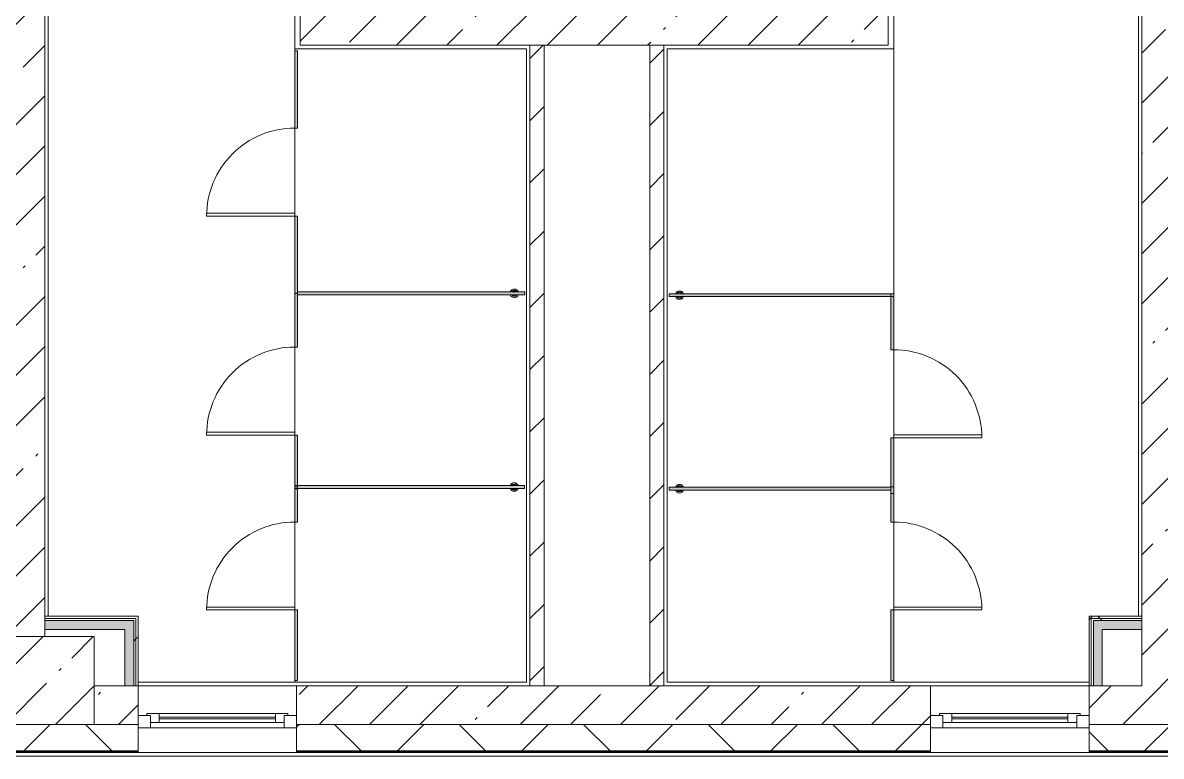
# Model space of a CAD drawing. Header units: millimetres. Extents: x 81610 to 276841, y -8553 to 29000.
# Drawn here: x 215336 to 221801, y -280 to 3888 of the extents above; entities that cross this region are included whole.
import ezdxf

# ---------------------------------------------------------------- set-up
doc = ezdxf.new("R2010")
doc.units = ezdxf.units.MM
for name, color, linetype, lineweight in [('A-DOOR', 7, 'Continuous', 5), ('A-GENM-2', 7, 'Continuous', 5), ('A-GLAZ-3', 7, 'Continuous', 5), ('A-WALL', 7, 'Continuous', 9), ('A-WALL-5', 7, 'Continuous', 5), ('I-WALL-4', 7, 'Continuous', 5), ('S-COLS-3', 7, 'Continuous', 5)]:
    doc.layers.add(name, color=color, linetype=linetype, lineweight=lineweight)
for name, color, linetype, lineweight, true_color in [('A-FLOR-2', 7, 'Continuous', 5, 0xaaaaaa), ('A-GENM-3', 7, 'Continuous', 5, 0xe2ddcd), ('I-WALL-2', 7, 'Continuous', 5, 0xe7e7e7), ('I-WALL-3', 7, 'Continuous', 9, 0xe7e7e7)]:
    doc.layers.add(name, color=color, linetype=linetype, lineweight=lineweight, true_color=true_color)
pattern_1 = [(45, (149830.96, 0), (-285.1231, 285.1231), []), (45, (150116.1, 0), (-285.1231, 285.1231), [504.031, -100.806, 16.764, -84.042])]
pattern_2 = [(45, (149830.96, 0), (-176.7767, 176.7767), [])]
pattern_3 = [(45, (149830.96, 0), (-530.33, 530.33), []), (135, (149830.96, 0), (-530.33, -530.33), [])]

# ---------------------------------------------------------------- blocks, each defined once
blk = doc.blocks.new('BSC_Колонна _Прямоугольная - 500х500-V23-1_11_3_птичка')
at = {"layer": 'S-COLS-3'}
h = blk.add_hatch(dxfattribs=at)
h.set_pattern_fill('FP_59', color=256, style=0, pattern_type=2)
h.set_pattern_definition([(45, (-65660, -150), (-285.1231, 285.1231), []), (45, (-65374.88, -150), (-285.1231, 285.1231), [504.031, -100.806, 16.764, -84.042])])
h.paths.add_polyline_path([(209, -250), (250, -250), (250, 250), (-250, 250), (-250, -250)])
for p, q in [((250, 250), (-250, 250)), ((-250, 250), (-250, -250)), ((250, -250), (250, 250)), ((-250, -250), (250, -250))]:
    blk.add_line(p, q, dxfattribs=at)
blk = doc.blocks.new('120_Окно_СКБ_1Ст - 120_Окно_СКБ_1Ст 900х2500_h_-20664874-1_11_3_птичка')
at = {"layer": 'A-GLAZ-3'}
for p, q in [((-450, -127), (-450, -57)), ((-450, -57), (-380, -57)), ((450, -57), (-450, -57)), ((-380, -57), (-380, -127)), ((380, -127), (380, -57)), ((380, -57), (450, -57)), ((450, -57), (450, -127)), ((-380, -127), (-450, -127)), ((-450, -127), (-400, -127)), ((-380, -127), (-400, -127)), ((-400, -127), (-400, -137)), ((380, -87), (-380, -87)), ((-380, -87), (-380, -127)), ((-330, -137), (-330, -87)), ((-330, -107), (330, -107)), ((330, -117), (-330, -117)), ((330, -137), (330, -87)), ((380, -127), (380, -87)), ((450, -127), (380, -127)), ((400, -127), (380, -127)), ((400, -127), (450, -127)), ((400, -137), (400, -127)), ((-400, -137), (400, -137)), ((400, -137), (-400, -137))]:
    blk.add_line(p, q, dxfattribs=at)
blk = doc.blocks.new('131_Сантехническая перегородка_Дверь_ поз_4 - СД-1-30830986-1_11_3_птичка')
at = {"layer": 'A-GENM-3'}
for points in [[(-190, -8), (250, -8), (250, 8), (-190, 8)], [(750, -8), (1190, -8), (1190, 8), (750, 8)]]:
    blk.add_hatch(color=256, dxfattribs=at).paths.add_polyline_path(points)
at = {"layer": 'A-DOOR'}
for p, q in [((266, 508), (250, 508)), ((250, 8), (250, 508)), ((266, 8), (266, 508)), ((266, 8), (250, 8))]:
    blk.add_line(p, q, dxfattribs=at)
blk.add_arc((250, 8), 500, 360, 90, dxfattribs=at)
at = {"layer": 'A-GENM-2'}
for p, q in [((250, 8), (-190, 8)), ((-190, 8), (-190, -8)), ((250, -8), (250, 8)), ((1190, 8), (750, 8)), ((750, 8), (750, -8)), ((1190, -8), (1190, 8)), ((-190, -8), (250, -8)), ((750, -8), (1190, -8))]:
    blk.add_line(p, q, dxfattribs=at)
blk = doc.blocks.new('131_Сантехническая перегородка_Дверь - СД-1-29846662-1_11_3_птичка')
at = {"layer": 'A-GENM-3'}
for points in [[(0, 8), (0, -8), (317.3, -8), (317.3, 8), (197.1, 8)], [(817.3, -7.8), (817.3, -8), (1119.2, -7.8), (1119.2, 8), (817.3, 8)]]:
    blk.add_hatch(color=256, dxfattribs=at).paths.add_polyline_path(points)
at = {"layer": 'A-DOOR'}
for p, q in [((333.3, -8), (317.3, -8)), ((317.3, -8), (317.3, -508)), ((333.3, -8), (333.3, -508)), ((333.3, -508), (317.3, -508))]:
    blk.add_line(p, q, dxfattribs=at)
blk.add_arc((317.3, -8), 500, 270, 0, dxfattribs=at)
at = {"layer": 'A-GENM-2'}
for p, q in [((317.3, 8), (0, 8)), ((0, 8), (0, -8)), ((317.3, -8), (317.3, 8)), ((1134.7, 8), (817.3, 8)), ((817.3, 8), (817.3, -8)), ((1134.7, -8), (1134.7, 8)), ((0, -8), (317.3, -8)), ((817.3, -8), (1134.7, -8))]:
    blk.add_line(p, q, dxfattribs=at)
blk = doc.blocks.new('131_Сантехническая перегородка - СП-4-30850764-1_11_3_птичка')
at = {"layer": 'A-GENM-3'}
blk.add_hatch(color=256, dxfattribs=at).paths.add_polyline_path([(55.2, -8), (1330, -8), (1330, 8), (55.2, 8)])
at = {"layer": 'A-GENM-2'}
for p, q in [((1330, 8), (55.2, 8)), ((55.2, 8), (55.2, -8)), ((1330, -8), (1330, 8)), ((55.2, -8), (1330, -8))]:
    blk.add_line(p, q, dxfattribs=at)
at = {"layer": 'A-GENM-2', "flags": 128}
for points in [[(126.7, 8), (126.3, 8.5), (126, 9), (125.6, 9.5), (125.2, 9.9), (124.8, 10.4), (124.4, 10.8), (123.9, 11.2), (123.5, 11.6), (123, 12), (122.5, 12.3), (122, 12.7), (121.5, 13), (121, 13.3), (120.5, 13.6), (119.9, 13.8), (119.4, 14), (118.8, 14.3), (118.2, 14.4), (117.6, 14.6), (117, 14.7), (116.5, 14.9), (115.9, 14.9), (115.3, 15), (114.7, 15.1), (114.1, 15.1), (113.5, 15.1), (112.8, 15), (112.2, 15), (111.7, 14.9), (111.1, 14.8), (110.5, 14.7), (109.9, 14.5), (109.3, 14.4), (108.7, 14.2), (108.2, 13.9), (107.6, 13.7), (107.1, 13.4), (106.5, 13.2), (106, 12.9), (105.5, 12.5), (105, 12.2), (104.5, 11.8), (104.1, 11.4), (103.6, 11), (103.2, 10.6), (102.8, 10.2), (102.4, 9.7), (102, 9.3), (101.6, 8.8), (101.3, 8.3), (101.1, 8)], [(101.1, -8), (101.4, -8.5), (101.8, -9), (102.2, -9.5), (102.6, -9.9), (103, -10.4), (103.4, -10.8), (103.8, -11.2), (104.3, -11.6), (104.7, -12), (105.2, -12.3), (105.7, -12.7), (106.2, -13), (106.8, -13.3), (107.3, -13.6), (107.9, -13.8), (108.4, -14), (109, -14.3), (109.6, -14.4), (110.1, -14.6), (110.7, -14.7), (111.3, -14.9), (111.9, -14.9), (112.5, -15), (113.1, -15.1), (113.7, -15.1), (114.3, -15.1), (114.9, -15), (115.5, -15), (116.1, -14.9), (116.7, -14.8), (117.3, -14.7), (117.9, -14.5), (118.5, -14.4), (119, -14.2), (119.6, -13.9), (120.2, -13.7), (120.7, -13.4), (121.2, -13.2), (121.7, -12.9), (122.3, -12.5), (122.7, -12.2), (123.2, -11.8), (123.7, -11.4), (124.1, -11), (124.6, -10.6), (125, -10.2), (125.4, -9.7), (125.8, -9.3), (126.1, -8.8), (126.5, -8.3), (126.7, -8)]]:
    blk.add_lwpolyline(points, dxfattribs=at)
at = {"layer": 'A-GENM-2'}
for radius, start, end in [(24.6, 19.91127, 160.08873), (17.6, 45, 135), (17.6, 45, 135), (15.1, 45, 135), (24.6, 199.91127, 340.08873), (17.6, 225, 315), (17.6, 225, 315), (15.1, 225, 315)]:
    blk.add_arc((113.9, 0), radius, start, end, dxfattribs=at)
blk = doc.blocks.new('131_Сантехническая перегородка - СП-4-30850728-1_11_3_птичка')
at = {"layer": 'A-GENM-3'}
blk.add_hatch(color=256, dxfattribs=at).paths.add_polyline_path([(482.2, -8), (1330, -8), (1330, 8), (71.3, 8), (71.3, -8)])
at = {"layer": 'A-GENM-2'}
for p, q in [((1330, 8), (71.3, 8)), ((71.3, 8), (71.3, -8)), ((1330, -8), (1330, 8)), ((71.3, -8), (1330, -8))]:
    blk.add_line(p, q, dxfattribs=at)
at = {"layer": 'A-GENM-2', "flags": 128}
for points in [[(142.8, 8), (142.5, 8.5), (142.1, 9), (141.8, 9.5), (141.4, 9.9), (141, 10.4), (140.5, 10.8), (140.1, 11.2), (139.6, 11.6), (139.2, 12), (138.7, 12.3), (138.2, 12.7), (137.7, 13), (137.1, 13.3), (136.6, 13.6), (136.1, 13.8), (135.5, 14), (134.9, 14.3), (134.4, 14.4), (133.8, 14.6), (133.2, 14.7), (132.6, 14.9), (132, 14.9), (131.4, 15), (130.8, 15.1), (130.2, 15.1), (129.6, 15.1), (129, 15), (128.4, 15), (127.8, 14.9), (127.2, 14.8), (126.6, 14.7), (126, 14.5), (125.4, 14.4), (124.9, 14.2), (124.3, 13.9), (123.8, 13.7), (123.2, 13.4), (122.7, 13.2), (122.2, 12.9), (121.7, 12.5), (121.2, 12.2), (120.7, 11.8), (120.2, 11.4), (119.8, 11), (119.3, 10.6), (118.9, 10.2), (118.5, 9.7), (118.1, 9.3), (117.8, 8.8), (117.4, 8.3), (117.3, 8)], [(117.3, -8), (117.6, -8.5), (117.9, -9), (118.3, -9.5), (118.7, -9.9), (119.1, -10.4), (119.5, -10.8), (120, -11.2), (120.4, -11.6), (120.9, -12), (121.4, -12.3), (121.9, -12.7), (122.4, -13), (122.9, -13.3), (123.5, -13.6), (124, -13.8), (124.6, -14), (125.1, -14.3), (125.7, -14.4), (126.3, -14.6), (126.9, -14.7), (127.5, -14.9), (128.1, -14.9), (128.7, -15), (129.3, -15.1), (129.9, -15.1), (130.5, -15.1), (131.1, -15), (131.7, -15), (132.3, -14.9), (132.9, -14.8), (133.4, -14.7), (134, -14.5), (134.6, -14.4), (135.2, -14.2), (135.7, -13.9), (136.3, -13.7), (136.8, -13.4), (137.4, -13.2), (137.9, -12.9), (138.4, -12.5), (138.9, -12.2), (139.4, -11.8), (139.8, -11.4), (140.3, -11), (140.7, -10.6), (141.1, -10.2), (141.5, -9.7), (141.9, -9.3), (142.3, -8.8), (142.6, -8.3), (142.8, -8)]]:
    blk.add_lwpolyline(points, dxfattribs=at)
at = {"layer": 'A-GENM-2'}
for radius, start, end in [(24.6, 19.91127, 160.08873), (17.6, 45, 135), (17.6, 45, 135), (15.1, 45, 135), (24.6, 199.91127, 340.08873), (17.6, 225, 315), (17.6, 225, 315), (15.1, 225, 315)]:
    blk.add_arc((130, 0), radius, start, end, dxfattribs=at)
blk = doc.blocks.new('131_Сантехническая перегородка_Дверь - СД-1-30819167-1_11_3_птичка')
at = {"layer": 'A-GENM-3'}
for points in [[(0, 8), (2, 7.5), (18, 7.5), (18, -8), (305.2, -8), (305.2, 8)], [(805.2, -8), (1109, -8), (1109, 8), (805.2, 8)]]:
    blk.add_hatch(color=256, dxfattribs=at).paths.add_polyline_path(points)
at = {"layer": 'A-DOOR'}
for p, q in [((321.2, 508), (305.2, 508)), ((305.2, 8), (305.2, 508)), ((321.2, 8), (321.2, 508)), ((321.2, 8), (305.2, 8))]:
    blk.add_line(p, q, dxfattribs=at)
blk.add_arc((305.2, 8), 500, 360, 90, dxfattribs=at)
at = {"layer": 'A-GENM-2'}
for p, q in [((305.2, 8), (0, 8)), ((0, 8), (0, -8)), ((305.2, -8), (305.2, 8)), ((1110.4, 8), (805.2, 8)), ((805.2, 8), (805.2, -8)), ((1110.4, -8), (1110.4, 8)), ((0, -8), (305.2, -8)), ((805.2, -8), (1110.4, -8))]:
    blk.add_line(p, q, dxfattribs=at)
blk = doc.blocks.new('131_Сантехническая перегородка - СП-4-30819166-1_11_3_птичка')
at = {"layer": 'A-GENM-3'}
blk.add_hatch(color=256, dxfattribs=at).paths.add_polyline_path([(760.3, 8), (39.9, 8), (39.9, -8), (1330, -8), (1330, 8)])
at = {"layer": 'A-GENM-2'}
for p, q in [((1330, 8), (39.9, 8)), ((39.9, 8), (39.9, -8)), ((1330, -8), (1330, 8)), ((39.9, -8), (1330, -8))]:
    blk.add_line(p, q, dxfattribs=at)
at = {"layer": 'A-GENM-2', "flags": 128}
for points in [[(111.4, 8), (111, 8.5), (110.7, 9), (110.3, 9.5), (109.9, 9.9), (109.5, 10.4), (109.1, 10.8), (108.6, 11.2), (108.2, 11.6), (107.7, 12), (107.2, 12.3), (106.7, 12.7), (106.2, 13), (105.7, 13.3), (105.2, 13.6), (104.6, 13.8), (104, 14), (103.5, 14.3), (102.9, 14.4), (102.3, 14.6), (101.7, 14.7), (101.1, 14.9), (100.6, 14.9), (100, 15), (99.4, 15.1), (98.7, 15.1), (98.1, 15.1), (97.5, 15), (96.9, 15), (96.3, 14.9), (95.8, 14.8), (95.2, 14.7), (94.6, 14.5), (94, 14.4), (93.4, 14.2), (92.9, 13.9), (92.3, 13.7), (91.8, 13.4), (91.2, 13.2), (90.7, 12.9), (90.2, 12.5), (89.7, 12.2), (89.2, 11.8), (88.8, 11.4), (88.3, 11), (87.9, 10.6), (87.5, 10.2), (87.1, 9.7), (86.7, 9.3), (86.3, 8.8), (86, 8.3), (85.8, 8)], [(85.8, -8), (86.1, -8.5), (86.5, -9), (86.9, -9.5), (87.2, -9.9), (87.6, -10.4), (88.1, -10.8), (88.5, -11.2), (89, -11.6), (89.4, -12), (89.9, -12.3), (90.4, -12.7), (90.9, -13), (91.5, -13.3), (92, -13.6), (92.6, -13.8), (93.1, -14), (93.7, -14.3), (94.3, -14.4), (94.8, -14.6), (95.4, -14.7), (96, -14.9), (96.6, -14.9), (97.2, -15), (97.8, -15.1), (98.4, -15.1), (99, -15.1), (99.6, -15), (100.2, -15), (100.8, -14.9), (101.4, -14.8), (102, -14.7), (102.6, -14.5), (103.2, -14.4), (103.7, -14.2), (104.3, -13.9), (104.8, -13.7), (105.4, -13.4), (105.9, -13.2), (106.4, -12.9), (106.9, -12.5), (107.4, -12.2), (107.9, -11.8), (108.4, -11.4), (108.8, -11), (109.3, -10.6), (109.7, -10.2), (110.1, -9.7), (110.5, -9.3), (110.8, -8.8), (111.2, -8.3), (111.4, -8)]]:
    blk.add_lwpolyline(points, dxfattribs=at)
at = {"layer": 'A-GENM-2'}
for radius, start, end in [(24.6, 19.91127, 160.08873), (17.6, 45, 135), (17.6, 45, 135), (15.1, 45, 135), (24.6, 199.91127, 340.08873), (17.6, 225, 315), (17.6, 225, 315), (15.1, 225, 315)]:
    blk.add_arc((98.6, 0), radius, start, end, dxfattribs=at)
blk = doc.blocks.new('131_Сантехническая перегородка - СП-4-29831414-1_11_3_птичка')
at = {"layer": 'A-GENM-3'}
blk.add_hatch(color=256, dxfattribs=at).paths.add_polyline_path([(651.6, 8), (25.5, 8), (25.5, -8), (1330, -8), (1330, 8)])
at = {"layer": 'A-GENM-2'}
for p, q in [((1330, 8), (25.5, 8)), ((25.5, 8), (25.5, -8)), ((1330, -8), (1330, 8)), ((25.5, -8), (1330, -8))]:
    blk.add_line(p, q, dxfattribs=at)
at = {"layer": 'A-GENM-2', "flags": 128}
for points in [[(97, 8), (96.7, 8.5), (96.3, 9), (95.9, 9.5), (95.5, 9.9), (95.1, 10.4), (94.7, 10.8), (94.3, 11.2), (93.8, 11.6), (93.3, 12), (92.9, 12.3), (92.4, 12.7), (91.8, 13), (91.3, 13.3), (90.8, 13.6), (90.2, 13.8), (89.7, 14), (89.1, 14.3), (88.5, 14.4), (88, 14.6), (87.4, 14.7), (86.8, 14.9), (86.2, 14.9), (85.6, 15), (85, 15.1), (84.4, 15.1), (83.8, 15.1), (83.2, 15), (82.6, 15), (82, 14.9), (81.4, 14.8), (80.8, 14.7), (80.2, 14.5), (79.6, 14.4), (79.1, 14.2), (78.5, 13.9), (77.9, 13.7), (77.4, 13.4), (76.9, 13.2), (76.4, 12.9), (75.8, 12.5), (75.3, 12.2), (74.9, 11.8), (74.4, 11.4), (74, 11), (73.5, 10.6), (73.1, 10.2), (72.7, 9.7), (72.3, 9.3), (72, 8.8), (71.6, 8.3), (71.4, 8)], [(71.4, -8), (71.8, -8.5), (72.1, -9), (72.5, -9.5), (72.9, -9.9), (73.3, -10.4), (73.7, -10.8), (74.1, -11.2), (74.6, -11.6), (75.1, -12), (75.6, -12.3), (76.1, -12.7), (76.6, -13), (77.1, -13.3), (77.6, -13.6), (78.2, -13.8), (78.7, -14), (79.3, -14.3), (79.9, -14.4), (80.5, -14.6), (81.1, -14.7), (81.6, -14.9), (82.2, -14.9), (82.8, -15), (83.4, -15.1), (84, -15.1), (84.6, -15.1), (85.2, -15), (85.8, -15), (86.4, -14.9), (87, -14.8), (87.6, -14.7), (88.2, -14.5), (88.8, -14.4), (89.4, -14.2), (89.9, -13.9), (90.5, -13.7), (91, -13.4), (91.6, -13.2), (92.1, -12.9), (92.6, -12.5), (93.1, -12.2), (93.6, -11.8), (94, -11.4), (94.5, -11), (94.9, -10.6), (95.3, -10.2), (95.7, -9.7), (96.1, -9.3), (96.5, -8.8), (96.8, -8.3), (97, -8)]]:
    blk.add_lwpolyline(points, dxfattribs=at)
at = {"layer": 'A-GENM-2'}
for radius, start, end in [(24.6, 19.91127, 160.08873), (17.6, 45, 135), (17.6, 45, 135), (15.1, 45, 135), (24.6, 199.91127, 340.08873), (17.6, 225, 315), (17.6, 225, 315), (15.1, 225, 315)]:
    blk.add_arc((84.2, 0), radius, start, end, dxfattribs=at)
blk = doc.blocks.new('131_Сантехническая перегородка_Дверь_сдвиг_ - СД-1-30823593-1_11_3_птичка')
at = {"layer": 'A-GENM-3'}
for points in [[(0, -8), (400, -8), (400, 8), (0, 8)], [(900, 8), (900, -8), (1089, -8), (1089, 8)]]:
    blk.add_hatch(color=256, dxfattribs=at).paths.add_polyline_path(points)
at = {"layer": 'A-DOOR'}
for p, q in [((416, 508), (400, 508)), ((400, 8), (400, 508)), ((416, 8), (416, 508)), ((416, 8), (400, 8))]:
    blk.add_line(p, q, dxfattribs=at)
blk.add_arc((400, 8), 500, 360, 90, dxfattribs=at)
at = {"layer": 'A-GENM-2'}
for p, q in [((400, 8), (0, 8)), ((0, 8), (0, -8)), ((400, -8), (400, 8)), ((1100, 8), (900, 8)), ((900, 8), (900, -8)), ((1100, -8), (1100, 8)), ((0, -8), (400, -8)), ((900, -8), (1100, -8))]:
    blk.add_line(p, q, dxfattribs=at)
blk = doc.blocks.new('131_Сантехническая перегородка_Дверь_сдвиг_ - СД-1-30819161-1_11_3_птичка')
at = {"layer": 'A-GENM-3'}
for points in [[(0, -8), (400, -8), (400, 8), (0, 8)], [(900, 8), (900, -8), (1061.8, -8), (1061.8, 8)]]:
    blk.add_hatch(color=256, dxfattribs=at).paths.add_polyline_path(points)
at = {"layer": 'A-DOOR'}
for p, q in [((416, -8), (400, -8)), ((400, -8), (400, -508)), ((416, -8), (416, -508)), ((416, -508), (400, -508))]:
    blk.add_line(p, q, dxfattribs=at)
blk.add_arc((400, -8), 500, 270, 0, dxfattribs=at)
at = {"layer": 'A-GENM-2'}
for p, q in [((400, 8), (0, 8)), ((0, 8), (0, -8)), ((400, -8), (400, 8)), ((1100, 8), (900, 8)), ((900, 8), (900, -8)), ((1100, -8), (1100, 8)), ((0, -8), (400, -8)), ((900, -8), (1100, -8))]:
    blk.add_line(p, q, dxfattribs=at)

msp = doc.modelspace()

# ---------------------------------------------------------------- hatches: boundary and pattern name
at = {"layer": 'A-WALL-5'}
h = msp.add_hatch(dxfattribs=at)
h.set_pattern_fill('FP_65', color=256, style=0, pattern_type=2)
h.set_pattern_definition([(45, (149830.96, 0), (-353.5534, 353.5534), []), (135, (149830.96, 0), (-353.5534, -353.5534), [])])
h.paths.add_polyline_path([(225524.8, -250), (225531, -250), (225531, -100), (223811, -100), (223811, -250), (225523, -250)])
h.paths.add_polyline_path([(217558.9, -250), (220491, -250), (220491, -100), (216891, -100), (216891, -250)])
h.paths.add_polyline_path([(222067, -250), (222111, -250), (222111, -100), (221391, -101.8), (221391, -250), (221911, -250)])
h.paths.add_polyline_path([(211441, -250), (211441, -100), (210741, -100), (210741, -250), (211052.5, -250)])
h.paths.add_polyline_path([(213541, -250), (214091, -250), (214091, -100), (213541, -100), (213541, -121.3)])
h.paths.add_polyline_path([(209841, -250), (209841, -100), (209091, -100), (209091, -250)])
h.paths.add_polyline_path([(206991, -250), (206991, -100), (206241, -100), (206241, -250), (206405.2, -250)])
h.paths.add_polyline_path([(214991, -250), (215991, -250), (215991, -100), (214991, -100), (214991, -118)])
h.paths.add_polyline_path([(201702.5, -250), (203141, -250), (203141, -100), (201702.5, -100), (201702.5, -150.7)])
h.paths.add_polyline_path([(199602.5, -250), (199602.5, -100), (198891, -100), (198891, -250), (198969.4, -250)])
h.paths.add_polyline_path([(197991, -250), (197991, -100), (197241, -100), (197241, -250)])
h.paths.add_polyline_path([(194141, -250), (194141, -100), (192568.5, -100), (192568.5, -250), (193392.5, -250)])
h.paths.add_polyline_path([(190468.5, -250), (190468.5, -100), (189771, -100), (189771, -250)])
h.paths.add_polyline_path([(188871, -250), (188871, -100), (187821, -100), (187821, -250), (188745.1, -250)])
h.paths.add_polyline_path([(186921, -250), (186921, -100), (185801, -100), (185801, -250), (186886.2, -250)])
h.paths.add_polyline_path([(183701, -250), (183701, -100), (182841, -100), (182841, -250)])
h.paths.add_polyline_path([(180041, -250), (180041, -100), (179040.7, -100), (179040.7, -250), (179450.4, -250)])
h.paths.add_polyline_path([(178140.7, -250), (178140.7, -100), (177141, -100), (177141, -250)])
h.paths.add_polyline_path([(171441, -250), (172466, -250), (172466, -100), (171441, -100), (171441, -226)])
h.paths.add_polyline_path([(165441, -250), (165441, -100), (164691, -100), (164691, -250)])
h.paths.add_polyline_path([(176241, -250), (176241, -100), (175266, -100), (175266, -250), (175732.5, -250)])
h.paths.add_polyline_path([(166341, -250), (167091, -250), (167091, -100), (166341, -100), (166341, -238.7)])
h.paths.add_polyline_path([(169191, -250), (170541, -250), (170541, -100), (169191, -100), (169191, -231.6)])
h.paths.add_polyline_path([(150636.6, -250), (153561, -250), (153561, -100), (149571, -100), (149571, -250), (149941, -250)])
h.paths.add_polyline_path([(157491, -250), (158090.7, -250), (158090.7, -100), (156661, -100), (156661, -250), (157143, -250)])
h.paths.add_polyline_path([(161841, -250), (162591, -248), (162591, -100), (161841, -100), (161841, -249.9)])
h.paths.add_polyline_path([(159741, -250), (159741, -100), (158990.7, -100), (158990.7, -250), (159001.9, -250)])
at = {"layer": 'I-WALL-2'}
for points in [[(215916, 440.5), (215966, 440.5), (215966, 490.5), (215461, 490.5), (215461, 440.5), (215741, 440.5)], [(221416, 120), (221466, 120), (221466, 440.5), (221416, 440.5), (221416, 140)]]:
    msp.add_hatch(color=256, dxfattribs=at).paths.add_polyline_path(points)
at = {"layer": 'I-WALL-3'}
for points in [[(221671, 440.5), (221691, 440.5), (221690.2, 490.5), (221416, 490.5), (221416, 440.5), (221466, 440.5)], [(215966, 120), (215966, 440.5), (215916, 440.5), (215916, 120)]]:
    msp.add_hatch(color=256, dxfattribs=at).paths.add_polyline_path(points)
at = {"layer": 'I-WALL-4'}
h = msp.add_hatch(dxfattribs=at)
h.set_pattern_fill('FP_45', color=256, style=0, pattern_type=2)
h.set_pattern_definition(pattern_1)
h.paths.add_polyline_path([(221911, -100), (221911, 7900), (221691, 7900), (221691, -100)])
h = msp.add_hatch(dxfattribs=at)
h.set_pattern_fill('FP_45', color=256, style=0, pattern_type=2)
h.set_pattern_definition(pattern_1)
h.paths.add_polyline_path([(215461, 400), (215461, 7400), (215241, 7400), (215241, 400)])
h = msp.add_hatch(dxfattribs=at)
h.set_pattern_fill('FP_45', color=256, style=0, pattern_type=2)
h.set_pattern_definition(pattern_1)
h.paths.add_polyline_path([(217558.9, 3760), (220251, 3760), (220251, 3980), (216911, 3980), (216911, 3760), (217466, 3760)])
h = msp.add_hatch(dxfattribs=at)
h.set_pattern_fill('FP_87', color=256, style=0, pattern_type=2)
h.set_pattern_definition(pattern_2)
h.paths.add_polyline_path([(218296, 120), (218296, 3760), (218216, 3760), (218216, 120)])
h = msp.add_hatch(dxfattribs=at)
h.set_pattern_fill('FP_87', color=256, style=0, pattern_type=2)
h.set_pattern_definition(pattern_2)
h.paths.add_polyline_path([(218976, 120), (218976, 3760), (218896, 3760), (218896, 120)])
h = msp.add_hatch(dxfattribs=at)
h.set_pattern_fill('FP_181', color=256, style=0, pattern_type=2)
h.set_pattern_definition(pattern_3)
h.paths.add_polyline_path([(215978.5, 120), (215976.5, 490.5), (215966, 490.5), (215966, 120)])
h = msp.add_hatch(dxfattribs=at)
h.set_pattern_fill('FP_181', color=256, style=0, pattern_type=2)
h.set_pattern_definition(pattern_3)
h.paths.add_polyline_path([(215991, 120), (215991, 503), (215978.5, 503), (215978.5, 120)])
h = msp.add_hatch(dxfattribs=at)
h.set_pattern_fill('FP_181', color=256, style=0, pattern_type=2)
h.set_pattern_definition(pattern_3)
h.paths.add_polyline_path([(221671, 503), (221691, 503), (221691, 515.5), (221391, 515.5), (221391, 503), (221466, 503)])
h = msp.add_hatch(dxfattribs=at)
h.set_pattern_fill('FP_181', color=256, style=0, pattern_type=2)
h.set_pattern_definition(pattern_3)
h.paths.add_polyline_path([(221403.5, 120), (221403.5, 503), (221391, 503), (221391, 120)])
h = msp.add_hatch(dxfattribs=at)
h.set_pattern_fill('FP_181', color=256, style=0, pattern_type=2)
h.set_pattern_definition(pattern_3)
h.paths.add_polyline_path([(221690.2, 490.5), (221691, 490.5), (221690.6, 503), (221403.5, 503), (221403.5, 490.5), (221671, 490.5)])
h = msp.add_hatch(dxfattribs=at)
h.set_pattern_fill('FP_45', color=256, style=0, pattern_type=2)
h.set_pattern_definition(pattern_1)
h.paths.add_polyline_path([(219417.8, -100), (220491, -100), (220491, 120), (216891, 120), (216891, -100), (217558.9, -100)])
h.paths.add_polyline_path([(215741, -100), (215991, -100), (215991, 120), (215741, 120), (215741, -48)])
h.paths.add_polyline_path([(221391, -100), (221691, -100), (221691, 120), (221391, 120), (221391, -13)])

# ---------------------------------------------------------------- linework, layer by layer
at = {"layer": 'A-FLOR-2'}
for p, q in [((216880, 7660), (216880, 3729)), ((220282, 2347.5), (220282, 7660)), ((221671, 515.6), (221671, 7660)), ((215481, 7380), (215481, 515.5)), ((218196, 3740), (216880, 3740)), ((218196, 140), (218196, 3740)), ((218996, 3740), (218996, 140)), ((220282, 3740), (218996, 3740)), ((216880, 2789), (216880, 3289)), ((216880, 1545.2), (216880, 2045.2)), ((220282, 2030.1), (220282, 1530.1)), ((216880, 551), (216880, 1051)), ((220282, 1051), (220282, 551)), ((221391, 515.6), (221671, 515.6)), ((215991, 140), (218196, 140)), ((216880, 140), (216880, 151)), ((218996, 140), (221391, 140)), ((220282, 151), (220282, 140))]:
    msp.add_line(p, q, dxfattribs=at)
at = {"layer": 'A-WALL'}
for p, q in [((218296, 3760), (218216, 3760)), ((218976, 3760), (218896, 3760)), ((215978.5, 503), (215461, 503)), ((215966, 490.5), (215461, 490.5)), ((215966, 490.5), (215966, 120)), ((215978.5, 503), (215978.5, 120)), ((221403.5, 503), (221403.5, 120)), ((221403.5, 503), (221691, 503)), ((221416, 490.5), (221416, 120)), ((221416, 490.5), (221691, 490.5)), ((221691, 440.5), (221691, 515.5)), ((218216, 120), (218296, 120)), ((218896, 120), (218976, 120)), ((215991, -100), (215741, -100)), ((220491, -100), (216891, -100)), ((221691, -100), (221391, -100)), ((214991, -250), (215991, -250)), ((214991, -253), (215991, -253)), ((216891, -250), (220491, -250)), ((216891, -253), (220491, -253)), ((221391, -250), (222111, -250)), ((221391, -253), (222111, -253))]:
    msp.add_line(p, q, dxfattribs=at)
at = {"layer": 'A-WALL-5'}
for p, q in [((215991, -258), (215991, -100)), ((216891, -100), (216891, -258)), ((220491, -258), (220491, -100)), ((221391, -100), (221391, -258)), ((221911, -100), (221691, -100)), ((214091, -258), (222111, -258)), ((222111, -280), (149541, -280))]:
    msp.add_line(p, q, dxfattribs=at)
at = {"layer": 'I-WALL-4'}
for p, q in [((221691, 7900), (221691, 515.5)), ((216911, 7680), (216911, 3760)), ((220251, 3760), (220251, 7680)), ((215461, 400), (215461, 7400)), ((216911, 3760), (218216, 3760)), ((218216, 3760), (218216, 120)), ((218296, 3760), (218896, 3760)), ((218296, 120), (218296, 3760)), ((218896, 3760), (218896, 120)), ((218976, 3760), (220251, 3760)), ((218976, 120), (218976, 3760)), ((215991, 515.5), (215461, 515.5)), ((215991, -100), (215991, 515.5)), ((221391, 515.5), (221391, -100)), ((221691, 515.5), (221391, 515.5)), ((215461, 440.5), (215916, 440.5)), ((215916, 440.5), (215916, 120)), ((221466, 120), (221466, 440.5)), ((221466, 440.5), (221691, 440.5)), ((221691, 440.5), (221691, 120)), ((218216, 120), (215741, 120)), ((216891, 120), (216891, -100)), ((218896, 120), (218296, 120)), ((221691, 120), (218976, 120)), ((220491, -100), (220491, 120))]:
    msp.add_line(p, q, dxfattribs=at)

# ---------------------------------------------------------------- block references
at = {"layer": 'A-GENM-2'}
for name, p, rotation in [('131_Сантехническая перегородка_Дверь_ поз_4 - СД-1-30830986-1_11_3_птичка', (216888, 2539), 89.99999999997657), ('131_Сантехническая перегородка_Дверь - СД-1-30819167-1_11_3_птичка', (216888, 1240), 89.99999999997657), ('131_Сантехническая перегородка - СП-4-30819166-1_11_3_птичка', (218226.3, 2350), 180), ('131_Сантехническая перегородка_Дверь - СД-1-29846662-1_11_3_птичка', (220274, 1212.8), 90.00000000002345), ('131_Сантехническая перегородка_Дверь_сдвиг_ - СД-1-30823593-1_11_3_птичка', (216888, 151), 89.99999999997657), ('131_Сантехническая перегородка - СП-4-29831414-1_11_3_птичка', (218210.5, 1250), 180), ('131_Сантехническая перегородка_Дверь_сдвиг_ - СД-1-30819161-1_11_3_птичка', (220274, 151), 90.00000000002345)]:
    msp.add_blockref(name, p, dxfattribs=dict(at, rotation=rotation))
for name, p in [('131_Сантехническая перегородка - СП-4-30850764-1_11_3_птичка', (218951.8, 2340)), ('131_Сантехническая перегородка - СП-4-30850728-1_11_3_птичка', (218935.6, 1240))]:
    msp.add_blockref(name, p, dxfattribs=at)
at = {"layer": 'A-GLAZ-3', "rotation": 180}
for p in [(216441, -175), (220941, -175)]:
    msp.add_blockref('120_Окно_СКБ_1Ст - 120_Окно_СКБ_1Ст 900х2500_h_-20664874-1_11_3_птичка', p, dxfattribs=at)
at = {"layer": 'S-COLS-3'}
msp.add_blockref('BSC_Колонна _Прямоугольная - 500х500-V23-1_11_3_птичка', (215491, 150), dxfattribs=at)

doc.saveas('drawing.dxf')
